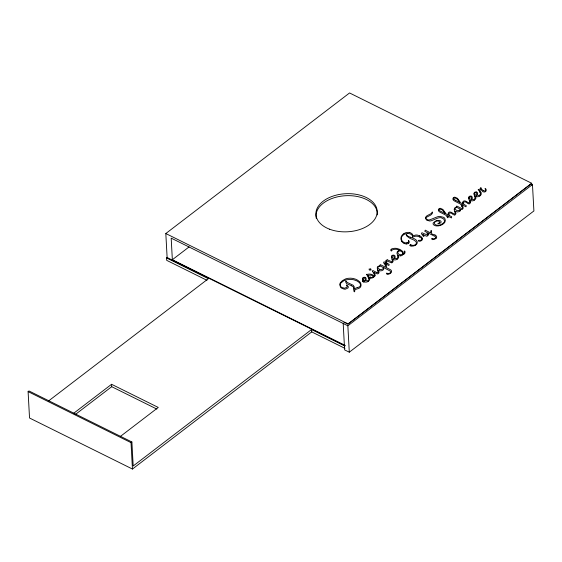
<?xml version="1.0" encoding="UTF-8"?>
<svg xmlns="http://www.w3.org/2000/svg" width="562" height="562" viewBox="0 0 562 562"><rect width="100%" height="100%" fill="white"/><g stroke="black" fill="none" stroke-linecap="round" stroke-linejoin="round"><path stroke-width="0.84" d="M454.307 209.099L454.89 207.771A2.241 1.391 -3.1 0 1 455.129 207.575A2.915 1.812 -3.1 0 1 456.499 207.048M462.456 208.144L461.838 208.53A6.358 3.948 -3.1 0 1 461.114 208.207L456.751 206.057L456.492 207.034M363.094 281.267L363.326 280.867M372.36 271.558L372.747 270.462L376.842 272.493M365.3 280.698L365.159 278.576A1.946 1.208 -3.1 0 0 364.773 278.302A1.068 0.66 -3.1 0 0 363.249 278.323A1.616 1.005 -3.1 0 0 362.982 279.181M394.292 258.513L394.159 256.391A1.946 1.208 -3.1 0 0 393.765 256.124A1.068 0.66 -3.1 0 0 392.248 256.146A1.616 1.005 -3.1 0 0 391.974 257.003L391.988 257.073M471.455 199.475L471.321 197.353A1.946 1.208 -3.1 0 0 470.935 197.086A1.068 0.66 -3.1 0 0 469.411 197.107A1.616 1.005 -3.1 0 0 469.144 197.965M476.829 195.365L476.695 193.244A1.946 1.208 -3.1 0 0 476.302 192.977A1.068 0.66 -3.1 0 0 474.785 192.998A1.616 1.005 -3.1 0 0 474.511 193.855L474.525 193.918A3.084 1.911 -3.1 0 0 475.593 194.944A3.435 2.136 -3.1 0 0 476.457 195.281L476.681 195.323M403.207 254.263L403.284 252.823A8.465 5.255 -3.1 0 0 403.144 252.415A8.563 5.318 -3.1 0 0 401.767 250.652L400.488 249.781A13.109 8.142 -3.1 0 0 399.582 249.317L397.193 248.516A6.885 4.278 -3.1 0 0 395.353 248.299A7.194 4.468 -3.1 0 0 394.44 248.313L392.634 248.601A3.646 2.269 -3.1 0 0 391.3 249.261M360.312 285.939L360.404 284.344A8.922 5.543 -3.1 0 0 360.144 283.719A8.88 5.515 -3.1 0 0 359.013 282.328L357.467 281.246A14.317 8.894 -3.1 0 0 356.392 280.698L354.116 279.89A10.46 6.498 -3.1 0 0 350.168 279.398L346.635 279.757A8.823 5.479 -3.1 0 0 343.67 280.803L341.008 282.911A7.165 4.447 -3.1 0 0 340.249 285.004A7.432 4.615 -3.1 0 0 340.298 285.426L340.481 286.016A5.606 3.484 -3.1 0 0 341.851 287.47L344.625 288.229L347 287.182A2.311 1.44 -3.1 0 0 347.211 286.613L346.354 285.159L346.691 284.99L348.11 286.325A3.765 2.339 -3.1 0 1 348.292 286.999L348.236 287.435A3.147 1.953 -3.1 0 1 347.892 288.039L345.461 289.149A3.808 2.367 -3.1 0 1 344.042 289.107L341.794 288.257A7.102 4.412 -3.1 0 1 340.467 287.07L339.757 284.47A9.161 5.69 -3.1 0 1 340.326 282.812L342.307 280.698L345.461 278.977A8.964 5.571 -3.1 0 1 348.194 278.316C352.184 277.769 356.498 278.843 359.497 281.597A11.064 6.87 -3.1 0 1 360.692 283.276L361.106 285.075L360.727 286.648A6.266 3.892 -3.1 0 1 359.561 287.969C358.043 289.24 353.751 288.749 354.699 291.692L354.271 291.79A4.636 2.88 -3.1 0 1 354.011 291.432L353.674 289.437A15.947 9.905 -3.1 0 0 353.73 288.432L353.484 287.315M427.591 234.951L426.839 232.338L424.795 231.326L425.258 230.153C433.056 234.164 429.607 233.132 431.166 230.392C432.621 233.3 429.277 233.673 435.023 235M435.494 238.105L435.761 237.262L435.03 236.44L427.731 232.78A21.475 13.34 -3.1 0 1 428.272 234.495L428.272 234.677M372.859 277.101L373.035 276.293L371.953 275.45A3.477 2.157 -3.1 0 0 370.864 275.148L368.075 275.275L368.342 277.951M206.957 280.312L166.703 260.354L166.57 257.951L167.118 257.537L165.818 233.532L349.564 92.955L531.666 183.254L531.757 184.954M345.061 345.363L172.351 259.728L189.085 246.922M311.594 329.494L311.72 331.896L132.456 469.045L29.533 418.009L28.1 391.609L28.964 390.948L131.887 441.985L133.194 465.989L311.594 329.494L344.843 345.981M48.353 401.106L208.376 278.682L166.57 257.951M73.664 413.295L111.571 384.289L158.266 407.443L120.359 436.449M75.175 414.637L111.705 386.691L111.571 384.289M132.456 469.045L131.03 442.645L131.887 441.985M347.927 324.07L531.146 183.893L532.467 184.554L533.9 210.954L349.29 352.191L344.618 349.88L343.192 323.473L344.583 322.412L347.927 324.07L531.666 183.254M349.29 352.191L347.857 325.791L532.467 184.554M403.404 233.954L405.16 232.942A4.763 2.958 -3.1 0 1 409.782 232.605M459.456 210.307L457.166 210.708L455.108 209.247A3.484 2.164 -3.1 0 1 455.044 208.987L455.037 208.818A2.072 1.286 -3.1 0 1 455.424 208.024A2.093 1.3 -3.1 0 1 457.011 207.469L459.667 208.86A5.163 3.21 -3.1 0 1 459.814 209.38A1.946 1.208 -3.1 0 1 459.498 210.321M479.85 194.979L479.056 195.4A1.749 1.082 -3.1 0 1 478.311 195.527C476.646 195.667 478.733 192.59 476.695 192.12M474.483 199.088L473.682 199.51A1.749 1.082 -3.1 0 1 472.937 199.636C471.272 199.777 473.359 196.7 471.321 196.229M397.313 258.127L396.519 258.548A1.749 1.082 -3.1 0 1 395.767 258.675C394.11 258.815 396.196 255.738 394.159 255.267A1.447 0.899 -3.1 0 0 392.157 255.478M368.321 280.305L367.52 280.726A1.749 1.082 -3.1 0 1 366.775 280.86C365.11 281 367.197 277.916 365.167 277.445M427.443 235.071L421.922 232.703L421.465 233.876L421.83 234.221A22.051 13.699 -3.1 0 1 423.39 236.37L424.036 236.3A14.907 9.259 -3.1 0 0 422.912 234.593L426.495 236.195A1.089 0.681 -3.1 0 0 426.895 236.173L427.801 235.759A2.599 1.616 -3.1 0 0 428.223 234.684M386.551 260.866L390.197 262.292A8.592 5.339 -3.1 0 0 390.66 262.51L391.538 262.77M408.588 240.466L408.335 242.032A1.883 1.173 -3.1 0 1 408.012 242.384M480.278 192.724L480.896 192.633A17.422 10.819 -3.1 0 0 479.541 190.363A3.091 1.918 -3.1 0 0 480.334 189.942L480.503 189.808A5.206 3.231 -3.1 0 0 480.96 189.408L482.625 191.551A4.166 2.585 -3.1 0 0 483.187 191.811L484.311 192.014A1.405 0.871 -3.1 0 0 484.823 191.93C486.544 191.811 486.72 188.628 485.132 188.741M480.222 192.492L480.819 192.408A6.885 4.271 -3.1 0 1 481.227 194.262A5.676 3.527 -3.1 0 1 479.751 195.955M474.848 196.609L475.445 196.517A6.885 4.271 -3.1 0 1 475.852 198.372A5.676 3.527 -3.1 0 1 474.377 200.065M454.988 212.071L455.557 211.986L455.178 211.291M397.685 255.647L398.275 255.555M368.686 277.825L369.283 277.74A6.885 4.271 -3.1 0 1 369.691 279.595A5.676 3.527 -3.1 0 1 368.215 281.288M462.73 206.528L462.126 206.619L461.718 205.847A10.762 6.688 -3.1 0 0 461.599 205.643L460.882 204.603A10.102 6.273 -3.1 0 0 460.461 204.076L454.166 200.831A5.381 3.344 -3.1 0 1 452.993 199.454A5.093 3.168 -3.1 0 1 452.937 199.18L452.93 198.562A2.845 1.763 -3.1 0 1 453.724 197.522L454.342 197.248A1.349 0.836 -3.1 0 1 454.848 197.178L457.454 198.309L460.735 202.889L463.081 204.055M385.202 265.194L385.799 265.109A10.474 6.505 -3.1 0 0 384.808 263.466L388.911 265.51L389.171 264.358L387.035 263.297M462.048 206.395C463.285 206.113 463.545 208.558 462.54 209.183A1.37 0.85 -3.1 0 1 461.69 209.563L461.009 209.408A4.84 3.007 -3.1 0 1 460.475 209.183M368.749 278.057L369.318 277.993A9.652 5.992 -3.1 0 0 369.136 277.509L368.075 275.275M407.773 233.539L407.513 233.553A5.472 3.4 -3.1 0 0 403.755 234.649L403.13 235.134A8.395 5.213 -3.1 0 0 401.57 237.248L401.387 239.152L402.062 240.88A6.793 4.215 -3.1 0 0 403.6 242.187A6.962 4.327 -3.1 0 0 404.029 242.405A3.983 2.473 -3.1 0 0 406.445 242.953M387.232 259.841L386.038 260.311L385.701 261.421A16.073 9.983 -3.1 0 0 386.171 262.854M387.394 259.848L391.103 261.456A5.704 3.541 -3.1 0 0 391.805 261.759L392.508 261.316L392.072 259.658L392.719 259.574L393.133 261.316L392.515 262.482A1.131 0.703 -3.1 0 1 391.672 262.798M468.877 203.837L468.097 203.599A8.816 5.472 -3.1 0 1 467.521 203.339C466.53 201.308 461.816 201.196 463.748 203.971A7.699 4.777 -3.1 0 0 464.226 204.596L466.263 205.629L466.017 206.795L461.69 204.652A17.366 10.79 -3.1 0 1 462.744 206.528M454.335 214.958L453.548 214.726A8.816 5.472 -3.1 0 1 452.979 214.459C452.01 212.45 447.268 212.317 449.207 215.098M410.984 245.945L409.747 245.594A10.376 6.442 -3.1 0 1 410.471 244.358M471.307 199.433L471.132 199.391A3.435 2.136 -3.1 0 1 470.218 199.06A3.084 1.911 -3.1 0 1 469.122 198.035M394.145 258.471L393.969 258.429A3.435 2.136 -3.1 0 1 393.049 258.099A3.084 1.911 -3.1 0 1 391.96 257.073M409.761 232.633L410.429 232.865A6.091 3.779 -3.1 0 1 412.634 234.572L413.049 235.78L415.613 235.057A4.482 2.789 -3.1 0 1 417.278 235.071L419.716 235.815M476.33 196.545L475.649 196.271A5.655 3.513 -3.1 0 1 475.08 195.934L475.473 196.749L474.904 196.833A48.29 29.997 -3.1 0 1 474.321 195.407M470.956 200.655L470.282 200.381A5.655 3.513 -3.1 0 1 469.706 200.044L470.099 200.859L469.537 200.943A48.29 29.997 -3.1 0 1 468.947 199.517L468.575 198.028M393.793 259.693L393.112 259.419A5.655 3.513 -3.1 0 1 392.536 259.082L392.936 259.897L392.367 259.981A48.29 29.997 -3.1 0 1 391.777 258.555L391.412 257.066M364.801 281.878L364.12 281.604A5.655 3.513 -3.1 0 1 363.544 281.267L363.937 282.082L363.375 282.166A48.29 29.997 -3.1 0 1 362.785 280.74L362.413 279.244M410.302 237.206L412.304 237.916A19.241 11.95 -3.1 0 1 414.222 238.681L415.803 239.707A7.805 4.847 -3.1 0 1 417.236 241.962L417.243 242.819A5.796 3.604 -3.1 0 1 416.421 244.393L416.238 244.575A6.618 4.11 -3.1 0 1 415.669 245.039M419.596 236.925L418.177 236.426A4.995 3.105 -3.1 0 0 415.487 236.237A4.278 2.655 -3.1 0 0 413.52 236.792L412.332 237.297A4.426 2.754 -3.1 0 0 412.276 235.576A5.304 3.295 -3.1 0 0 410.33 233.968A4.7 2.922 -3.1 0 0 407.773 233.539M379.188 269.219L381.022 269.655L382.582 269.121A2.585 1.602 -3.1 0 0 383.228 267.941A6.168 3.829 -3.1 0 0 383.094 267.442L380.355 266.1A2.311 1.433 -3.1 0 0 378.788 266.536M455.445 200.269L459.702 202.376L459.147 201.526A29.315 18.209 -3.1 0 0 457.819 199.756M455.143 211.214L457.566 211.965L459.632 211.403A3.484 2.164 -3.1 0 0 460.44 210.539M432.529 238.548L431.749 238.372L432.066 239.602A3.948 2.452 -3.1 0 0 435.606 238.674A4.356 2.705 -3.1 0 0 435.859 238.52M386.15 262.861L384.05 261.815L383.551 262.854L384.155 263.438A13.488 8.381 -3.1 0 1 385.181 265.194M370.484 277.164L369.922 277.017A4.124 2.564 -3.1 0 0 369.965 278.211M165.818 233.532L347.92 323.831M347.857 325.791L171.185 238.126L172.351 259.728M167.118 257.537L345.089 345.785M311.72 331.896L344.977 348.384M111.705 386.691L156.84 409.073M28.1 391.609L131.03 442.645M387.014 263.276L387.028 263.29A5.269 3.274 -3.1 0 1 386.846 262.974L386.445 262.061M453.885 199.257L453.808 199.187A3.442 2.136 -3.1 0 1 453.625 198.969L453.457 198.449A1.019 0.632 -3.1 0 1 453.696 198.091L455.796 198.224A9.695 6.02 -3.1 0 1 457.777 199.77M401.605 241.168L402.013 241.737A8.437 5.241 -3.1 0 0 404.085 243.381M449.214 215.098A7.699 4.777 -3.1 0 0 449.684 215.724L451.715 216.756L451.476 217.923L447.148 215.78A17.366 10.79 -3.1 0 1 448.195 217.656L447.577 217.747L447.176 216.974A10.762 6.688 -3.1 0 0 447.057 216.77L446.333 215.731A10.102 6.273 -3.1 0 0 445.919 215.204L439.617 211.958A5.381 3.344 -3.1 0 1 438.444 210.574A5.093 3.168 -3.1 0 1 438.388 210.307L438.388 209.689A2.845 1.763 -3.1 0 1 439.182 208.65L439.8 208.376A1.349 0.836 -3.1 0 1 440.306 208.305L442.905 209.436L446.193 214.017L448.532 215.183A12.455 7.735 -3.1 0 1 448.174 213.504A3.007 1.869 -3.1 0 1 448.869 212.338L449.403 212.078A1.145 0.71 -3.1 0 1 449.846 212C451.792 211.762 453.906 214.958 455.361 213.504C454.384 210.336 457.138 213.188 455.304 214.719A0.983 0.611 -3.1 0 1 454.461 214.986M474.321 195.407L473.949 193.918M422.315 238.358L422.329 239.595A3.33 2.065 -3.1 0 1 421.626 240.487L420.748 240.986A2.754 1.707 -3.1 0 1 419.533 241.267L418.409 241.007A12.413 7.706 -3.1 0 1 418.641 240.304L420.313 240.269A1.405 0.871 -3.1 0 0 420.861 240.143L421.338 239.876A1.883 1.166 -3.1 0 0 421.781 239.194L421.732 238.738M373.758 276.181L373.779 276.279A2.62 1.63 -3.1 0 1 373.28 277.48L373.168 277.558A3.527 2.192 -3.1 0 1 370.028 278.12M377.488 271.186L377.418 270.603M316.322 218.47A30.671 19.052 -3.1 0 1 345.412 195.724A30.671 19.052 -3.1 0 1 377.235 214.916M480.299 192.724A25.74 15.989 -3.1 0 0 478.136 189.689A9.385 5.831 -3.1 0 0 479.702 189.099L480.264 188.755A1.925 1.194 -3.1 0 0 480.643 187.771M480.988 187.701A13.214 8.205 -3.1 0 0 481.894 189.436A6.758 4.194 -3.1 0 0 483.678 190.778M483.763 190.736A1.257 0.78 -3.1 0 0 485.329 190.848A1.7 1.061 -3.1 0 0 485.589 190.04A11.64 7.229 -3.1 0 0 485.104 188.748M479.808 195.983A2.831 1.756 -3.1 0 1 476.274 196.623M473.998 193.911A3.695 2.297 -3.1 0 1 474.644 192.302M474.7 192.33A1.447 0.899 -3.1 0 1 476.738 192.078M480.032 192.555A4.58 2.845 -3.1 0 1 480.004 195.014M474.433 200.1A2.831 1.756 -3.1 0 1 470.9 200.732M468.624 198.021A3.695 2.297 -3.1 0 1 469.27 196.419M469.326 196.44A1.447 0.899 -3.1 0 1 471.37 196.194M474.658 196.665A4.58 2.845 -3.1 0 1 474.63 199.131M469.01 203.858A0.983 0.611 -3.1 0 0 469.846 203.592C471.687 202.067 468.926 199.208 469.902 202.376C468.462 203.83 466.334 200.634 464.388 200.873A1.145 0.71 -3.1 0 0 463.945 200.95L463.432 201.217A3.007 1.869 -3.1 0 0 462.772 202.376M463.116 204.048A12.455 7.735 -3.1 0 1 462.716 202.376M455.466 200.255A8.135 5.051 -3.1 0 1 453.857 199.271M460.433 209.19A6.948 4.32 -3.1 0 1 460.517 210.427M455.044 212.057A13.586 8.437 -3.1 0 1 454.244 209.099M461.985 206.416A8.844 5.494 -3.1 0 1 462.526 208.095M443.278 210.883A29.315 18.209 -3.1 0 1 444.591 212.654L445.153 213.504L440.903 211.396A8.135 5.051 -3.1 0 1 439.315 210.399L439.266 210.314A3.442 2.136 -3.1 0 1 439.084 210.097L438.915 209.577A1.019 0.632 -3.1 0 1 439.154 209.219L441.247 209.345A9.695 6.02 -3.1 0 1 443.235 210.898M434.981 235.042A4.208 2.613 -3.1 0 1 435.986 238.569M435.36 238.14A2.037 1.264 -3.1 0 1 432.494 238.583M410.302 237.199A19.508 12.118 -3.1 0 1 408.75 236.574A6.681 4.152 -3.1 0 1 406.537 234.544L406.193 234.572A7.72 4.798 -3.1 0 0 406.832 236.047L409.642 238.183A14.324 8.894 -3.1 0 0 410.014 238.358L413.358 239.798A15.026 9.336 -3.1 0 1 413.737 239.974L415.711 241.379A5.515 3.428 -3.1 0 1 416.337 242.643L416.344 243.086A3.913 2.431 -3.1 0 1 415.683 244.322A4.306 2.677 -3.1 0 1 415.395 244.568A3.084 1.918 -3.1 0 1 413.562 245.32A2.824 1.756 -3.1 0 1 410.646 244.421M415.669 245.039A4.412 2.74 -3.1 0 1 410.948 246.016M419.695 235.829A7.636 4.742 -3.1 0 1 422.371 238.344M419.54 236.981A5.718 3.555 -3.1 0 1 421.837 238.71M408.026 242.391A2.171 1.349 -3.1 0 1 406.452 242.91M408.504 240.508A3.976 2.473 -3.1 0 1 408.518 243.423M408.363 243.36A2.564 1.588 -3.1 0 1 406.445 243.929M406.438 243.943A3.836 2.381 -3.1 0 1 404.127 243.353M401.718 241.133A11.5 7.144 -3.1 0 1 403.354 233.933M391.257 249.24A2.065 1.286 -3.1 0 0 391.44 251.073A3.26 2.023 -3.1 0 1 392.22 250.062A3.154 1.96 -3.1 0 1 393.583 249.437L395.191 249.247A6.414 3.983 -3.1 0 1 399.203 250.041M403.073 254.256A3.007 1.869 -3.1 0 1 400.72 255.858M400.706 255.815A2.381 1.482 -3.1 0 1 398.922 255.541L398.437 255.281A2.761 1.714 -3.1 0 1 398.093 255.092L398.437 255.822L397.847 255.928L396.92 253.35L397.362 251.572A2.993 1.862 -3.1 0 1 397.98 251.038L398.107 250.968A2.346 1.461 -3.1 0 1 399.427 250.596L400.13 250.589A9.772 6.07 -3.1 0 0 399.189 250.048M398.044 251.495A2.115 1.314 -3.1 0 1 401.17 251.312A4.672 2.901 -3.1 0 1 402.673 252.956C402.968 255.984 397.404 254.867 397.748 252.24A2.269 1.412 -3.1 0 1 398.177 251.558M398.233 255.57A6.885 4.271 -3.1 0 1 398.683 257.41A5.676 3.527 -3.1 0 1 397.215 259.103M397.271 259.131A2.831 1.756 -3.1 0 1 393.73 259.77M391.461 257.059A3.695 2.297 -3.1 0 1 392.1 255.45M397.496 255.703A4.58 2.845 -3.1 0 1 397.467 258.162M386.565 262.018A3.056 1.897 -3.1 0 1 386.361 260.845M378.549 271.06A2.972 1.841 -3.1 0 1 378.338 270.828M377.481 270.596A4.089 2.543 -3.1 0 1 377.488 270.02M387.218 273.315A1.349 0.836 -3.1 0 1 386.944 273.132L386.628 273.167C386.298 275.506 389.557 273.982 390.583 273.16A4.489 2.789 -3.1 0 0 391.566 271.256A4.067 2.529 -3.1 0 0 390.618 269.809L386.227 267.568L386.621 266.486L386.143 264.843L385.532 264.934L385.462 267.189L380.235 264.597L379.996 265.763A2.986 1.855 -3.1 0 0 378.121 266.521M390.218 272.767A2.164 1.342 -3.1 0 1 387.155 273.378M390.33 272.802A2.297 1.426 -3.1 0 0 390.716 271.72A3.014 1.869 -3.1 0 0 390.323 271.116L383.734 267.617L383.663 269.268A3.414 2.122 -3.1 0 1 383.017 270.027A3.07 1.904 -3.1 0 1 380.938 270.814A2.796 1.735 -3.1 0 1 378.886 270.498L378.458 270.259L378.9 270.975L378.121 271.024A36.312 22.557 -3.1 0 1 377.531 269.486L377.285 268.2A4.089 2.543 -3.1 0 1 378.022 266.486M379.245 269.163A2.972 1.841 -3.1 0 1 378.655 266.472M372.402 271.537A11.317 7.032 -3.1 0 1 374.074 273.954L374.728 273.856A9.575 5.95 -3.1 0 0 373.807 272.268L376.013 273.371A6.948 4.313 -3.1 0 0 376.969 273.778C378.008 274.221 379.188 273.188 378.999 272.099C377.608 268.559 379.111 272.921 377.727 272.851A6.02 3.737 -3.1 0 1 376.856 272.486M373.786 276.174A4.229 2.627 -3.1 0 0 372.304 274.685A4.96 3.084 -3.1 0 0 367.337 274.354L366.424 274.333A42.86 26.625 -3.1 0 1 368.777 278.05M372.873 277.207A1.728 1.075 -3.1 0 1 370.576 277.108M362.574 281.309A3.695 2.297 -3.1 0 1 363.157 280.115M368.279 281.316A2.831 1.756 -3.1 0 1 364.738 281.955M362.462 279.244A3.695 2.297 -3.1 0 1 363.108 277.635M363.164 277.656A1.447 0.899 -3.1 0 1 365.209 277.41M368.496 277.888A4.58 2.845 -3.1 0 1 368.475 280.347M362.968 279.258A3.084 1.911 -3.1 0 0 364.064 280.276A3.435 2.136 -3.1 0 0 364.921 280.614M351.545 285.819A6.098 3.786 -3.1 0 1 353.561 287.294M351.587 285.784A15.504 9.631 -3.1 0 0 351.194 285.601L348.145 284.302A12.28 7.629 -3.1 0 1 347.73 284.105C345.672 284.239 345.033 279.665 346.332 281.218A3.695 2.297 -3.1 0 0 346.909 282.159L347.752 282.714A11.971 7.432 -3.1 0 0 348.405 283.002L353.308 285.32L354.271 286.887L354.2 289.212L354.685 288.819A5.824 3.618 -3.1 0 1 357.376 287.561M360.488 285.988A4.679 2.901 -3.1 0 1 357.369 287.533M404.394 252.183L404.394 252.387A6.386 3.962 -3.1 0 1 403.671 254.15L404.394 253.827A5.711 3.548 -3.1 0 0 405.033 252.373C405.286 250.722 403.649 250.413 404.394 252.183M425.518 217.986L426.46 220.037L429.501 220.992A5.058 3.14 -3.1 0 0 431.553 220.662L437.714 218.119A5.374 3.337 -3.1 0 1 439.821 217.684L440.144 217.67A3.231 2.009 -3.1 0 1 441.1 217.719L443.727 218.962L444.528 221.021A6.027 3.744 -3.1 0 1 444.177 222.13L442.877 223.535L440.629 224.758A5.789 3.597 -3.1 0 1 439.105 225.13L437.166 225.2A3.639 2.262 -3.1 0 1 435.936 224.912L434.89 224.308A3.351 2.079 -3.1 0 1 434.468 223.774A3.639 2.262 -3.1 0 1 434.328 223.142L434.314 222.945A2.993 1.862 -3.1 0 1 434.552 222.355L435.964 221.302A3.056 1.897 -3.1 0 1 437.257 220.999L437.777 220.985A2.072 1.286 -3.1 0 1 438.472 221.098L438.69 221.175A2.557 1.588 -3.1 0 1 439.182 221.435L439.407 221.618A1.911 1.187 -3.1 0 1 439.66 222.159L439.653 222.264A1.56 0.969 -3.1 0 1 439.463 222.685A1.819 1.131 -3.1 0 1 439.252 222.875A1.665 1.033 -3.1 0 1 438.711 223.156L437.882 223.564L439.955 223.219A3.309 2.058 -3.1 0 0 440.671 222.742L440.798 222.615A2.325 1.44 -3.1 0 0 441.093 222.067A2.557 1.588 -3.1 0 0 441.086 221.625A2.171 1.349 -3.1 0 0 440.756 221.098L440.446 220.873A3.126 1.939 -3.1 0 0 439.962 220.641A2.993 1.862 -3.1 0 0 438.95 220.409L437.341 220.466A4.896 3.042 -3.1 0 0 436.091 220.768L433.239 222.952A4.018 2.494 -3.1 0 0 433.105 223.711L433.211 224.196A3.491 2.171 -3.1 0 0 433.653 224.835L434.883 225.552A4.384 2.719 -3.1 0 0 436.379 225.903C440.341 226.465 447.436 223.093 444.774 218.351A6.322 3.927 -3.1 0 0 443.608 217.325L439.744 216.37A6.112 3.801 -3.1 0 0 437.58 216.749L429.951 219.784A4.721 2.929 -3.1 0 1 428.918 219.932L428.658 219.939A2.473 1.538 -3.1 0 1 427.907 219.875L426.389 219.18A2.838 1.763 -3.1 0 1 426.031 218.723L425.926 217.873A2.374 1.475 -3.1 0 1 426.179 217.403L430.759 215.049L432.073 213.764A7.011 4.356 -3.1 0 0 432.347 213.16L432.333 211.937L431.897 212.605A3.07 1.904 -3.1 0 1 431.567 213.174A3.358 2.086 -3.1 0 1 431.047 213.623L427.225 215.625A5.374 3.337 -3.1 0 0 426.516 216.159L426.235 216.44A5.304 3.295 -3.1 0 0 425.673 217.339L425.518 217.986M375.093 275.183L374.98 275.787A4.651 2.887 -3.1 0 1 374.404 276.708L373.941 276.813A4.861 3.021 -3.1 0 0 374.524 275.352L374.482 275.169A15.729 9.772 -3.1 0 0 374.039 273.722L374.65 273.624L375.093 275.183M370.758 269.008L369.051 269.029L369.367 270.069L371.117 270.062L370.758 269.008M329.585 229.205A30.671 19.052 -3.1 0 0 377.13 212.935A30.671 19.052 -3.1 0 0 332.915 196.124A30.671 19.052 -3.1 0 0 329.585 229.205"/></g></svg>
